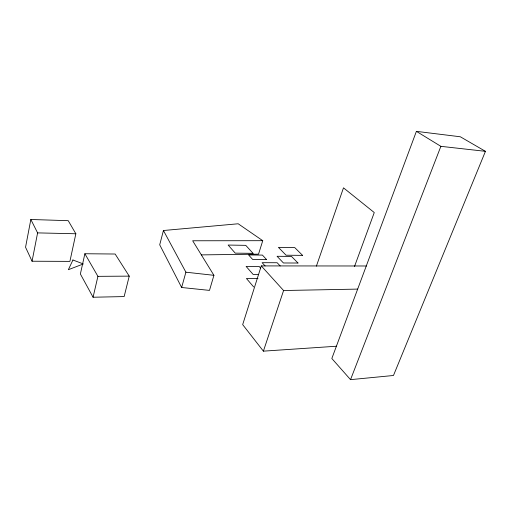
<?xml version="1.0" encoding="UTF-8"?>
<svg xmlns="http://www.w3.org/2000/svg" width="511" height="511" viewBox="0 0 511 511"><rect width="100%" height="100%" fill="white"/><g stroke="black" fill="none" stroke-linecap="round" stroke-linejoin="round"><path stroke-width="0.77" d="M30.839 219.487L25.55 247.247L32.059 261.23L69.905 261.377L75.852 233.763L68.231 220.682L30.839 219.487L37.597 232.888L32.059 261.23M84.877 253.743L80.374 273.985L93.072 297.236L124.154 296.572L129.232 276.132L115.147 254.024L84.877 253.743L97.92 276.342L93.072 297.236M262.75 240.687L238.183 223.773L163.437 230.512L159.713 244.814L181.641 287.495L209.491 290.395L213.917 275.32L192.673 240.777L262.75 240.687L258.528 254.159L201.411 254.893M181.641 287.495L185.895 272.191L163.437 230.512M366.579 265.988L261.274 265.912L242.674 324.619L263.389 351.153L336.679 346.215M263.389 351.153L283.579 290.523L261.274 265.912M316.392 266.154L343.488 187.844L374.263 212.55L354.506 266.499M416.395 131.353L331.831 358.498L350.533 379.647L393.47 375.489L485.45 151.333L460.328 136.776L416.395 131.353L440.878 146.331L485.45 151.333M350.533 379.647L440.878 146.331M283.579 290.523L357.757 289.098M257.978 278.386L246.436 278.495L253.68 286.952M97.92 276.342L129.232 276.132M258.534 274.407L253.13 274.439L246.117 266.429L259.115 266.435L260.648 268.134M37.597 232.888L75.852 233.763M185.895 272.191L213.917 275.32M280.175 265.944L277.154 262.737L262.117 262.686L265.088 265.937M72.932 259.99L68.365 269.699L83.319 263.957L72.932 259.99M297.99 263.024L283.452 262.98L277.071 256.286L291.487 256.413L297.99 263.024M266.563 259.562L252.677 259.479L248.608 254.963L262.418 255.091L266.563 259.562M302.569 255.366L286.077 255.213L278.431 247.369L294.777 247.624L302.569 255.366M253.054 253.335L235.245 253.149L228.142 245.05L245.765 245.35L253.054 253.335"/></g></svg>
